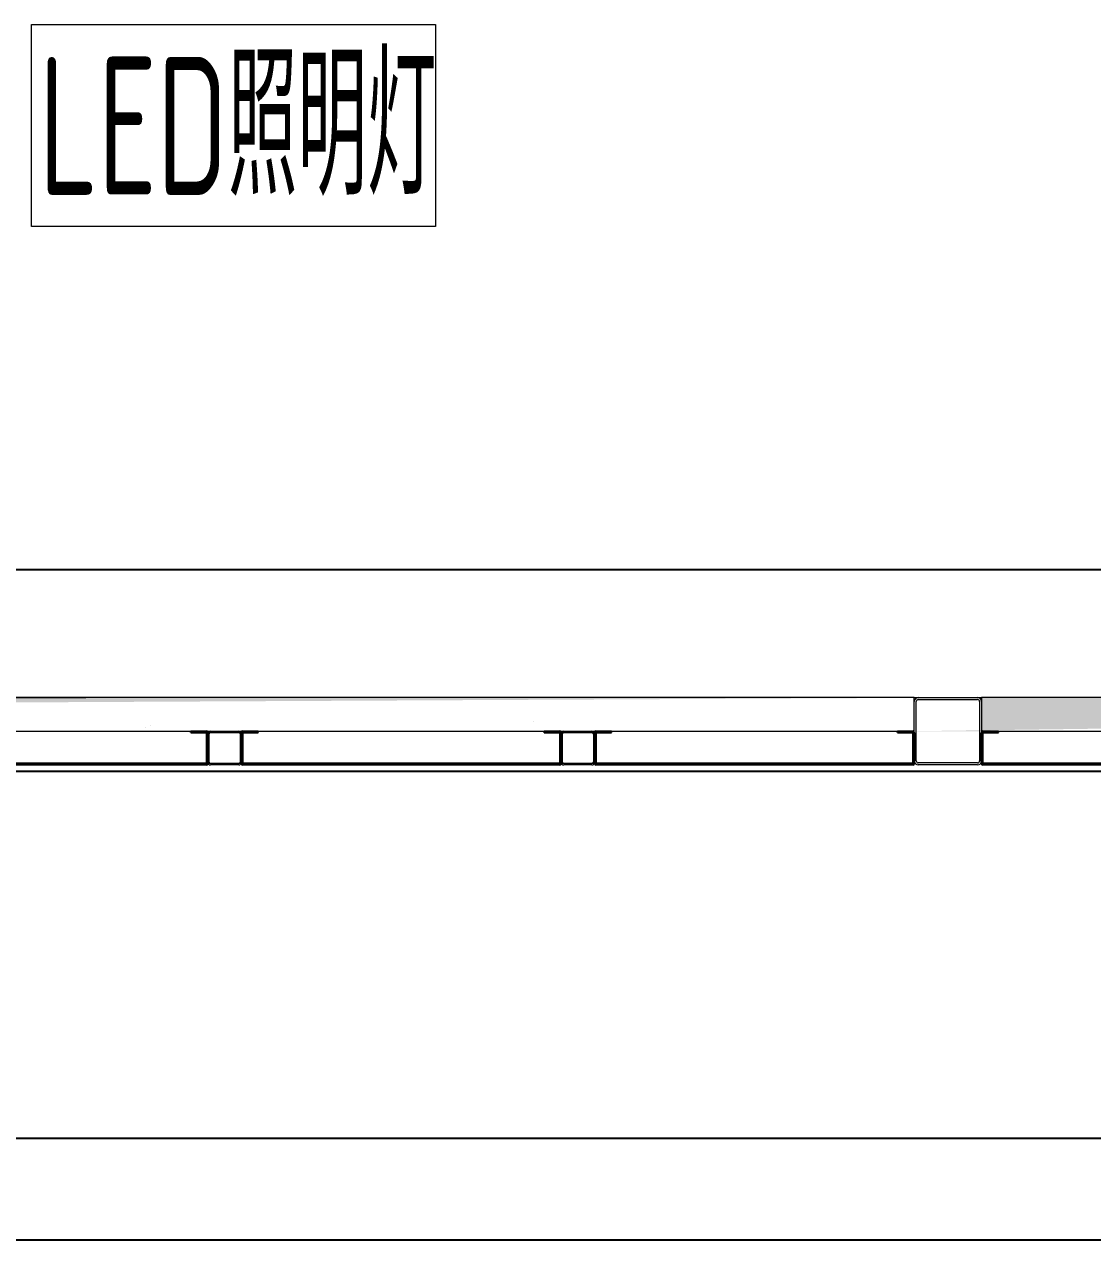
# Model space of a CAD drawing. Extents: x 758840 to 1108724, y -102573 to 143521.
# Drawn here: x 802772 to 804359, y 63888 to 65692 of the extents above; entities that cross this region are included whole.
import ezdxf

# ---------------------------------------------------------------- set-up
doc = ezdxf.new("R2010")
doc.units = 0
doc.header["$LTSCALE"] = 1000
doc.header["$MEASUREMENT"] = 0
for name, color, linetype in [('02电气-设备', 255, 'Continuous'), ('02电气-设备基础', 252, 'Continuous'), ('hdt-101供电设计', 6, 'Continuous'), ('WALL-MOVE', 6, 'Continuous')]:
    doc.layers.add(name, color=color, linetype=linetype)
doc.layers.add('细实线', color=3, linetype='Continuous', lineweight=5)
doc.styles.add('Huarun_ziti', font='gbenor.shx', dxfattribs={"width": 0.7, "bigfont": 'gbcbig.shx'})

# ---------------------------------------------------------------- blocks, each defined once
blk = doc.blocks.new('BD4-PAL0101-LVPM-05')
at = {"ltscale": 5}
h = blk.add_hatch(dxfattribs=at)
h.set_pattern_fill('隔热材料01', color=8, scale=80, angle=45)
h.set_pattern_definition([(315, (1.005, -51.474), (28.28427125, 28.28427125), [4.0142, -35.9858]), (315, (-20.185, -72.664), (28.28427125, 28.28427125), [4.0142, -35.9858]), (135, (13.44, -77.425), (-28.28427125, -28.28427125), [4.0142, -35.9858]), (135, (5.767, -85.1), (-28.28427125, -28.28427125), [4.0142, -35.9858]), (225, (28.298, -71.66), (28.28427125, -28.28427125), [40.0194, 0.0194]), (180, (18.983, -78.135), (-28.2842, 28.2842), [3.4144, -53.1542]), (161.56505, (43.853, -49.85), (-28.284169758, 28.28429741), [2.244, -87.1988]), (161.56505, (15.569, -78.135), (-28.284169758, 28.28429741), [2.244, -87.1988]), (198.43495, (51.525, -48.43), (-28.28429741, 28.28416976), [4.488, -84.9548]), (198.43495, (23.24, -76.716), (-28.28429741, 28.28416976), [4.488, -84.9548]), (108.43495, (38.886, -46.303), (-28.28429741, 28.284169758), [21.3712, -68.0716]), (108.43495, (10.602, -74.587), (-28.28429741, 28.284169758), [21.3712, -68.0716]), (161.56505, (29.29, -23.19), (-28.284169758, 28.28429741), [2.244, -87.1988]), (161.56505, (1.005, -51.474), (-28.284169758, 28.28429741), [2.244, -87.1988]), (180, (-1.124, -50.765), (-28.2842, 28.2842), [3.4144, -53.1542]), (198.43495, (23.746, -22.48), (-28.28429741, 28.28416976), [4.488, -84.9548]), (198.43495, (-4.538, -50.765), (-28.28429741, 28.28416976), [4.488, -84.9548]), (90, (-20.894, -70.535), (-28.2842, 28.2842), [3.4144, -53.1542]), (108.43495, (8.1, -44.38), (-28.28429741, 28.284169758), [2.244, -87.1988]), (108.43495, (-20.185, -72.664), (-28.28429741, 28.284169758), [2.244, -87.1988]), (71.56505, (7.39, -38.836), (-28.28416976, 28.28429741), [4.488, -84.9548]), (71.56505, (-20.894, -67.12), (-28.28416976, 28.28429741), [4.488, -84.9548]), (161.56505, (31.212, -53.976), (-28.284169758, 28.28429741), [21.3712, -68.0716]), (161.56505, (2.928, -82.26), (-28.284169758, 28.28429741), [21.3712, -68.0716]), (90, (6.476, -90.642), (-28.2842, 28.2842), [3.4144, -53.1542]), (108.43495, (34.76, -58.943), (-28.28429741, 28.284169758), [2.244, -87.1988]), (108.43495, (6.476, -87.228), (-28.28429741, 28.284169758), [2.244, -87.1988]), (71.56505, (33.34, -66.615), (-28.28416976, 28.28429741), [4.488, -84.9548]), (71.56505, (5.057, -94.9), (-28.28416976, 28.28429741), [4.488, -84.9548])])
edge = h.paths.add_edge_path()
edge.add_line((8308313.1, -4144801.1), (8308313.1, -4144751.1))
edge.add_line((8308323.1, -4144751.1), (8308323.1, -4144801.1))
edge.add_line((8308543.1, -4144801.1), (8309359, -4144801.1))
edge.add_line((8309359, -4144751.1), (8308543.1, -4144751.1))
edge.add_line((8309459, -4144801.1), (8311223.1, -4144801.1))
edge.add_line((8311223.1, -4144751.1), (8309459, -4144751.1))
edge.add_line((8312873.1, -4144801.1), (8318069.1, -4144801.1))
edge.add_line((8318069.1, -4144751.1), (8312873.1, -4144751.1))
edge.add_line((8318169.1, -4144801.1), (8321719.1, -4144801.1))
edge.add_line((8321719.1, -4144751.1), (8318169.1, -4144751.1))
edge = h.paths.add_edge_path(flags=17)
edge.add_line((8318069.1, -4144801.1), (8318069.1, -4144751.1))
edge.add_line((8318169.1, -4144751.1), (8318169.1, -4144801.1))
edge.add_line((8312873.1, -4144751.1), (8312873.1, -4144801.1))
edge.add_line((8311223.1, -4144801.1), (8311223.1, -4144751.1))
edge.add_line((8308543.1, -4144751.1), (8308543.1, -4144801.1))
edge.add_line((8321719.1, -4144801.1), (8321719.1, -4144751.1))
at = {"lineweight": 15}
for p, q in [((8318069.1, -4144751.1), (8312873.1, -4144751.1)), ((8318069.1, -4144801.1), (8318069.1, -4144751.1)), ((8318069.1, -4144751.1), (8318169.1, -4144751.1)), ((8321719.1, -4144751.1), (8318169.1, -4144751.1)), ((8318169.1, -4144751.1), (8318169.1, -4144801.1)), ((8312873.1, -4144801.1), (8318069.1, -4144801.1)), ((8318169.1, -4144801.1), (8321719.1, -4144801.1))]:
    blk.add_line(p, q, dxfattribs=at)
at = {"linetype": 'ByBlock', "lineweight": 15}
blk.add_line((8316286.9, -4144751.1), (8316838.9, -4144751.1), dxfattribs=at)
at = {"linetype": 'Continuous', "lineweight": 15}
for p, q in [((8316927.4, -4144795.4), (8316927.4, -4144795.4)), ((8316935, -4144792.6), (8316935, -4144792.6)), ((8317503.6, -4144786), (8317503.6, -4144786)), ((8317053.7, -4144800.5), (8317053.7, -4144800.5))]:
    blk.add_line(p, q, dxfattribs=at)
at = {"linetype": 'Continuous', "lineweight": 25}
for p, q in [((8316994.9, -4144803.1), (8316994.9, -4144801.1)), ((8316994.9, -4144801.1), (8317017.7, -4144801.1)), ((8316994.9, -4144803.1), (8317017.7, -4144803.1)), ((8317017.9, -4144803.3), (8317017.9, -4144848.9)), ((8317019.9, -4144848.9), (8317019.9, -4144803.3)), ((8317019.9, -4144803.3), (8317019.9, -4144848.9)), ((8317069.9, -4144848.9), (8317069.9, -4144803.3)), ((8317071.9, -4144848.9), (8317071.9, -4144803.3)), ((8317072.1, -4144801.1), (8317094.9, -4144801.1)), ((8317072.1, -4144803.1), (8317094.9, -4144803.1)), ((8317094.9, -4144803.1), (8317094.9, -4144801.1)), ((8317519.5, -4144803.1), (8317519.5, -4144801.1)), ((8317519.5, -4144801.1), (8317542.3, -4144801.1)), ((8317519.5, -4144803.1), (8317542.3, -4144803.1)), ((8317542.5, -4144803.3), (8317542.5, -4144848.9)), ((8317544.5, -4144848.9), (8317544.5, -4144803.3)), ((8317544.5, -4144803.3), (8317544.5, -4144848.9)), ((8317594.5, -4144848.9), (8317594.5, -4144803.3)), ((8317596.5, -4144848.9), (8317596.5, -4144803.3)), ((8317596.7, -4144801.1), (8317619.5, -4144801.1)), ((8317596.7, -4144803.1), (8317619.5, -4144803.1)), ((8317619.5, -4144803.1), (8317619.5, -4144801.1)), ((8318044.1, -4144803.1), (8318044.1, -4144801.1)), ((8318044.1, -4144801.1), (8318066.9, -4144801.1)), ((8318044.1, -4144803.1), (8318066.9, -4144803.1)), ((8318067.1, -4144803.3), (8318067.1, -4144848.9)), ((8318069.1, -4144848.9), (8318069.1, -4144803.3)), ((8318069.1, -4144803.3), (8318069.1, -4144848.9)), ((8318169.1, -4144848.9), (8318169.1, -4144803.3)), ((8318171.1, -4144848.9), (8318171.1, -4144803.3)), ((8318171.3, -4144801.1), (8318194.1, -4144801.1)), ((8318171.3, -4144803.1), (8318194.1, -4144803.1)), ((8318194.1, -4144803.1), (8318194.1, -4144801.1)), ((8317017.7, -4144849.1), (8316547.5, -4144849.1)), ((8317017.7, -4144851.1), (8316547.5, -4144851.1)), ((8317542.3, -4144849.1), (8317072.1, -4144849.1)), ((8317542.3, -4144851.1), (8317072.1, -4144851.1)), ((8318066.9, -4144849.1), (8317596.7, -4144849.1)), ((8318066.9, -4144851.1), (8317596.7, -4144851.1)), ((8318626.9, -4144849.1), (8318171.3, -4144849.1)), ((8318626.9, -4144851.1), (8318171.3, -4144851.1))]:
    blk.add_line(p, q, dxfattribs=at)
for centre, radius, start, end in [((8317017.7, -4144803.3), 2.2, 0, 90), ((8317017.7, -4144803.3), 0.2, 0, 90), ((8317072.1, -4144803.3), 2.2, 90, 180), ((8317072.1, -4144803.3), 0.2, 90, 180), ((8317542.3, -4144803.3), 2.2, 0, 90), ((8317542.3, -4144803.3), 0.2, 0, 90), ((8317596.7, -4144803.3), 2.2, 90, 180), ((8317596.7, -4144803.3), 0.2, 90, 180), ((8318066.9, -4144803.3), 2.2, 0, 90), ((8318066.9, -4144803.3), 0.2, 0, 90), ((8318171.3, -4144803.3), 2.2, 90, 180), ((8318171.3, -4144803.3), 0.2, 90, 180), ((8317017.7, -4144848.9), 0.2, 270, 0), ((8317017.7, -4144848.9), 2.2, 270, 0), ((8317072.1, -4144848.9), 2.2, 180, 270), ((8317072.1, -4144848.9), 0.2, 180, 270), ((8317542.3, -4144848.9), 0.2, 270, 0), ((8317542.3, -4144848.9), 2.2, 270, 0), ((8317596.7, -4144848.9), 2.2, 180, 270), ((8317596.7, -4144848.9), 0.2, 180, 270), ((8318066.9, -4144848.9), 0.2, 270, 0), ((8318066.9, -4144848.9), 2.2, 270, 0), ((8318171.3, -4144848.9), 2.2, 180, 270), ((8318171.3, -4144848.9), 0.2, 180, 270)]:
    blk.add_arc(centre, radius, start, end, dxfattribs=at)
at = {"layer": 'hdt-101供电设计', "lineweight": 15}
for p, q in [((8316758.1, -4143751.6), (8317358.1, -4143751.6)), ((8316758.1, -4144051.6), (8316758.1, -4143751.6)), ((8317358.1, -4143751.6), (8317358.1, -4144051.6)), ((8317358.1, -4144051.6), (8316758.1, -4144051.6))]:
    blk.add_line(p, q, dxfattribs=at)
at = {"layer": '细实线', "lineweight": 15}
for p, q in [((8318069.1, -4144845.1), (8318069.1, -4144757.1)), ((8318072.1, -4144845.1), (8318072.1, -4144757.1)), ((8318075.1, -4144751.1), (8318163.1, -4144751.1)), ((8318075.1, -4144754.1), (8318163.1, -4144754.1)), ((8318166.1, -4144757.1), (8318166.1, -4144845.1)), ((8318169.1, -4144757.1), (8318169.1, -4144845.1)), ((8317019.9, -4144847.1), (8317019.9, -4144805.1)), ((8317021.9, -4144847.1), (8317021.9, -4144805.1)), ((8317023.9, -4144801.1), (8317065.9, -4144801.1)), ((8317023.9, -4144803.1), (8317065.9, -4144803.1)), ((8317067.9, -4144805.1), (8317067.9, -4144847.1)), ((8317069.9, -4144805.1), (8317069.9, -4144847.1)), ((8317544.5, -4144847.1), (8317544.5, -4144805.1)), ((8317546.5, -4144847.1), (8317546.5, -4144805.1)), ((8317548.5, -4144801.1), (8317590.5, -4144801.1)), ((8317548.5, -4144803.1), (8317590.5, -4144803.1)), ((8317592.5, -4144805.1), (8317592.5, -4144847.1)), ((8317594.5, -4144805.1), (8317594.5, -4144847.1)), ((8317065.9, -4144849.1), (8317023.9, -4144849.1)), ((8317065.9, -4144851.1), (8317023.9, -4144851.1)), ((8317590.5, -4144849.1), (8317548.5, -4144849.1)), ((8317590.5, -4144851.1), (8317548.5, -4144851.1)), ((8318163.1, -4144848.1), (8318075.1, -4144848.1)), ((8318163.1, -4144851.1), (8318075.1, -4144851.1))]:
    blk.add_line(p, q, dxfattribs=at)
for centre, radius, start, end in [((8318075.1, -4144757.1), 6, 90, 180), ((8318075.1, -4144757.1), 3, 90, 180), ((8318163.1, -4144757.1), 6, 0, 90), ((8318163.1, -4144757.1), 3, 0, 90), ((8317023.9, -4144805.1), 4, 90, 180), ((8317023.9, -4144805.1), 2, 90, 180), ((8317065.9, -4144805.1), 4, 0, 90), ((8317065.9, -4144805.1), 2, 0, 90), ((8317548.5, -4144805.1), 4, 90, 180), ((8317548.5, -4144805.1), 2, 90, 180), ((8317590.5, -4144805.1), 4, 0, 90), ((8317590.5, -4144805.1), 2, 0, 90), ((8317023.9, -4144847.1), 4, 180, 270), ((8317023.9, -4144847.1), 2, 180, 270), ((8317065.9, -4144847.1), 2, 270, 0), ((8317065.9, -4144847.1), 4, 270, 0), ((8317548.5, -4144847.1), 4, 180, 270), ((8317548.5, -4144847.1), 2, 180, 270), ((8317590.5, -4144847.1), 2, 270, 0), ((8317590.5, -4144847.1), 4, 270, 0), ((8318075.1, -4144845.1), 6, 180, 270), ((8318075.1, -4144845.1), 3, 180, 270), ((8318163.1, -4144845.1), 6, 270, 0), ((8318163.1, -4144845.1), 3, 270, 0)]:
    blk.add_arc(centre, radius, start, end, dxfattribs=at)
at = {"layer": 'hdt-101供电设计', "lineweight": 15, "style": 'Huarun_ziti', "width": 0.7}
blk.add_text('LED照明灯', height=204.8, dxfattribs=at).set_placement((8316768.9, -4144004.8))

msp = doc.modelspace()

# ---------------------------------------------------------------- linework, layer by layer
at = {"layer": '02电气-设备基础'}
msp.add_lwpolyline([(845796.74, 64582.52), (792096.74, 64582.52), (792096.74, 64882.52), (845796.74, 64882.52)], close=True, dxfattribs=at)
at = {"layer": 'WALL-MOVE'}
for p, q in [((808763.48, 64037.54), (794337.98, 64037.54)), ((794412.98, 63887.54), (808763.48, 63887.54))]:
    msp.add_line(p, q, dxfattribs=at)

# ---------------------------------------------------------------- block references
at = {"layer": '02电气-设备'}
msp.add_blockref('BD4-PAL0101-LVPM-05', (-7513975.04, 4209443.59), dxfattribs=at)

doc.saveas('drawing.dxf')
